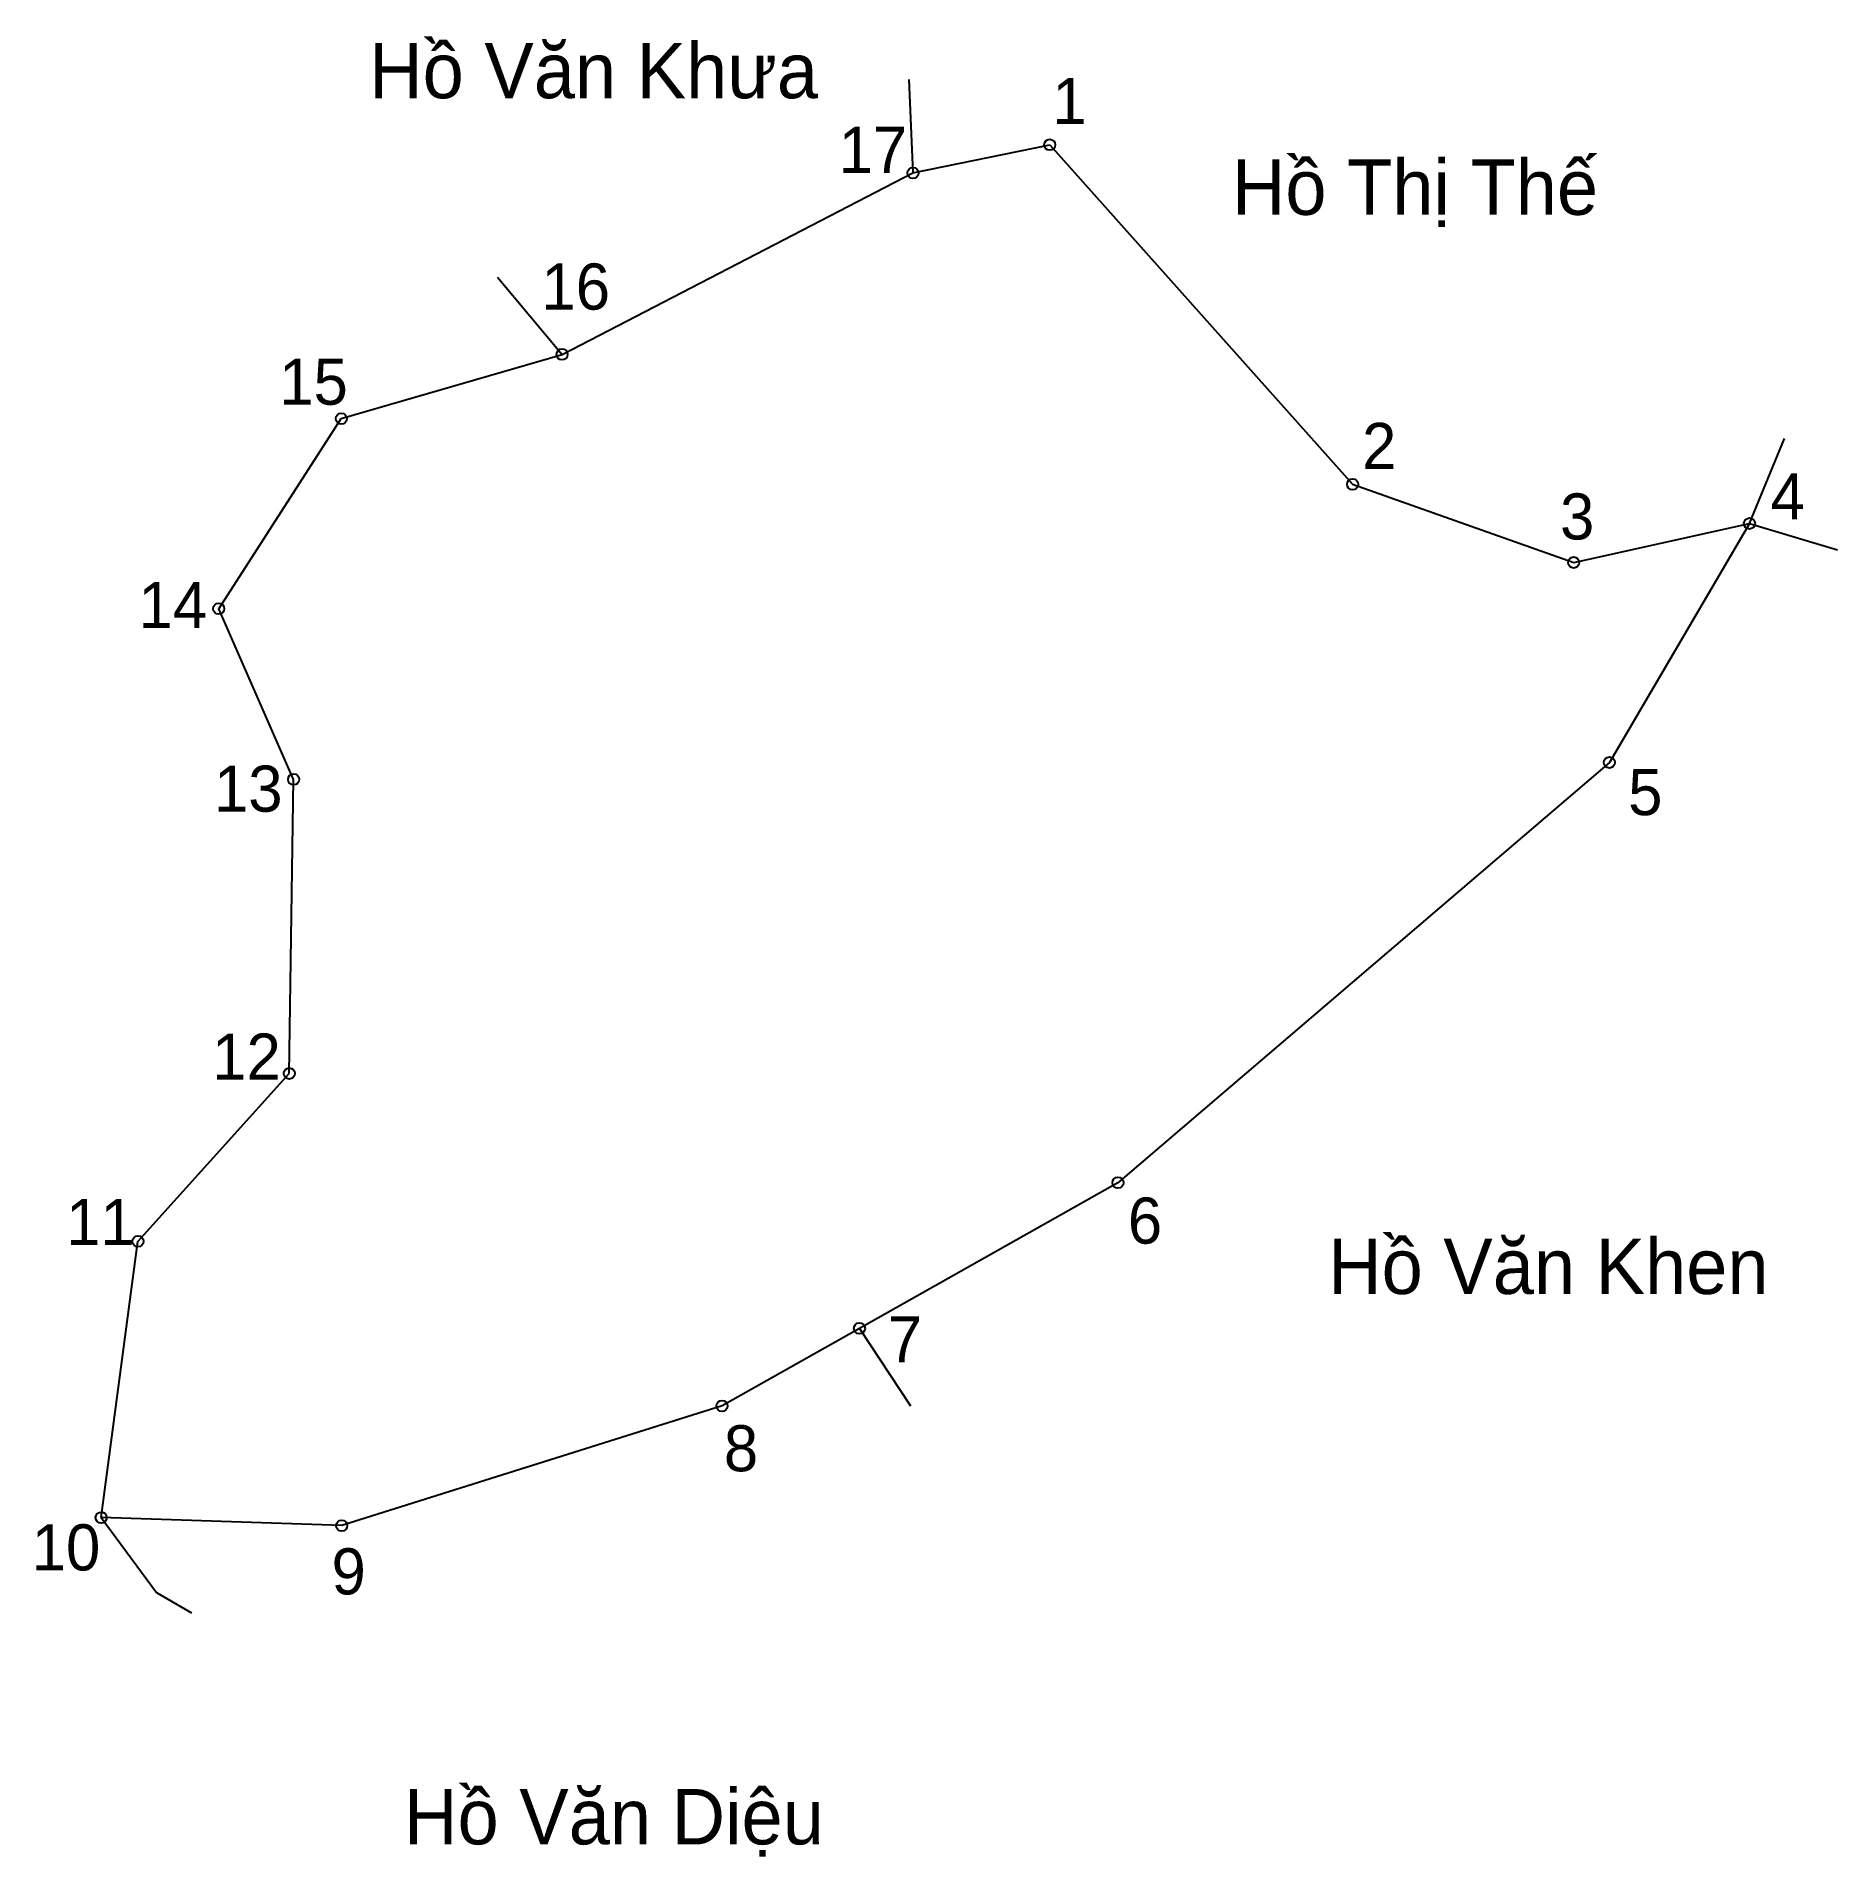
# Model space of a CAD drawing. Extents: x 547009 to 547253, y 1825809 to 1826057.
import ezdxf

# ---------------------------------------------------------------- set-up
doc = ezdxf.new("R2010")
doc.units = 0
for name, color, linetype in [('CanhThua', 7, 'Continuous'), ('MocDinhThua', 7, 'Continuous'), ('RauThua', 7, 'Continuous'), ('SoHieuDinhThua', 7, 'Continuous'), ('TenChuLanCan', 7, 'Continuous')]:
    doc.layers.add(name, color=color, linetype=linetype)

msp = doc.modelspace()

# ---------------------------------------------------------------- linework, layer by layer
at = {"layer": 'CanhThua'}
for p, q in [((547127.85, 1826038.06), (547146.43, 1826041.89)), ((547146.43, 1826041.89), (547187.54, 1825995.8)), ((547080.22, 1826013.43), (547127.85, 1826038.06)), ((547050.24, 1826004.71), (547080.22, 1826013.43)), ((547033.6, 1825978.91), (547050.24, 1826004.71)), ((547187.54, 1825995.8), (547217.56, 1825985.18)), ((547217.56, 1825985.18), (547241.43, 1825990.47)), ((547241.43, 1825990.47), (547222.41, 1825958.03)), ((547043.76, 1825955.73), (547033.6, 1825978.91)), ((547043.18, 1825915.81), (547043.76, 1825955.73)), ((547222.41, 1825958.03), (547155.68, 1825900.98)), ((547022.63, 1825893.02), (547043.18, 1825915.81)), ((547155.68, 1825900.98), (547120.59, 1825881.2)), ((547017.64, 1825855.52), (547022.63, 1825893.02)), ((547120.59, 1825881.2), (547101.93, 1825870.68)), ((547101.93, 1825870.68), (547050.3, 1825854.43)), ((547050.3, 1825854.43), (547017.64, 1825855.52))]:
    msp.add_line(p, q, dxfattribs=at)
at = {"layer": 'MocDinhThua'}
for centre in [(547146.43, 1826041.89), (547127.85, 1826038.06), (547080.22, 1826013.43), (547050.24, 1826004.71), (547187.54, 1825995.8), (547241.43, 1825990.47), (547217.56, 1825985.18), (547033.6, 1825978.91), (547222.41, 1825958.03), (547043.76, 1825955.73), (547043.18, 1825915.81), (547155.68, 1825900.98), (547022.63, 1825893.02), (547120.59, 1825881.2), (547101.93, 1825870.68), (547017.64, 1825855.52), (547050.3, 1825854.43)]:
    msp.add_circle(centre, 0.752, dxfattribs=at)
at = {"layer": 'RauThua'}
for p, q in [((547127.31, 1826050.74), (547127.85, 1826038.06)), ((547071.44, 1826023.92), (547080.22, 1826013.43)), ((547241.43, 1825990.47), (547246.2, 1826002.02)), ((547241.43, 1825990.47), (547253.39, 1825986.88)), ((547120.59, 1825881.2), (547127.51, 1825870.71)), ((547017.64, 1825855.52), (547025.16, 1825845.36)), ((547025.16, 1825845.36), (547029.91, 1825842.57))]:
    msp.add_line(p, q, dxfattribs=at)

# ---------------------------------------------------------------- texts
at = {"layer": 'SoHieuDinhThua'}
for s, height, p in [('1', 6.26, (547146.77, 1826044.7)), ('17', 6.265, (547117.76, 1826038.07)), ('16', 6.265, (547077.41, 1826019.51)), ('15', 6.265, (547041.81, 1826006.6)), ('2', 6.26, (547188.83, 1825997.87)), ('4', 6.26, (547244.28, 1825991.02)), ('3', 6.26, (547215.71, 1825988.3)), ('14', 6.265, (547022.7, 1825976.28)), ('13', 6.265, (547032.95, 1825951.35)), ('5', 6.26, (547224.96, 1825950.88)), ('12', 6.265, (547032.71, 1825914.97)), ('6', 6.26, (547157.03, 1825892.71)), ('11', 6.265, (547012.88, 1825892.51)), ('7', 6.26, (547124.45, 1825876.59)), ('8', 6.26, (547102.18, 1825861.8)), ('10', 6.265, (547008.2, 1825848.34)), ('9', 6.26, (547048.91, 1825845.09))]:
    msp.add_text(s, height=height, dxfattribs=at).set_placement(p)
at = {"layer": 'TenChuLanCan'}
for s, height, p in [('Hồ Văn Khưa', 7.5179, (547054.02, 1826048.21)), ('Hồ Thị Thế', 7.518, (547171.15, 1826032.38)), ('Hồ Văn Khen', 7.5179, (547184.22, 1825885.87)), ('Hồ Văn Diệu', 7.5179, (547058.76, 1825811.15))]:
    msp.add_text(s, height=height, dxfattribs=at).set_placement(p)

doc.saveas('drawing.dxf')
